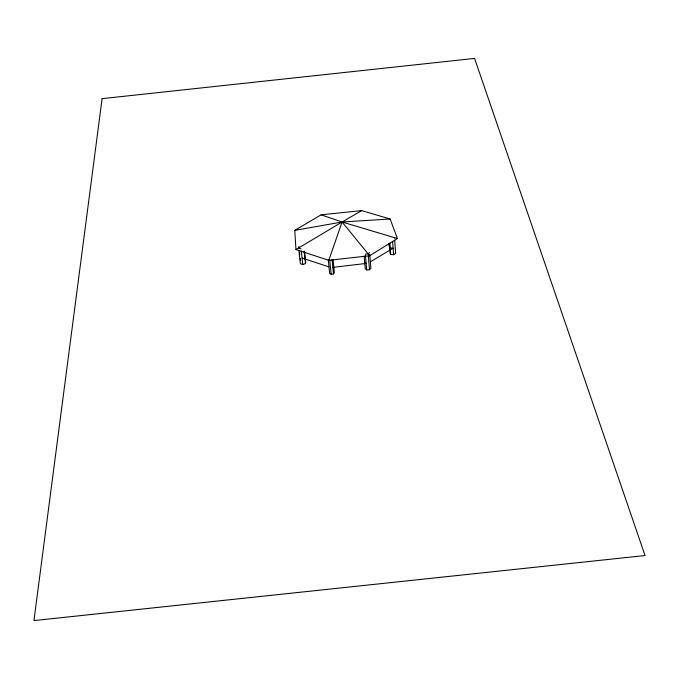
<?xml version="1.0" encoding="UTF-8"?>
<svg xmlns="http://www.w3.org/2000/svg" width="679" height="679" viewBox="0 0 679 679"><rect width="100%" height="100%" fill="white"/><g stroke="black" fill="none" stroke-linecap="round" stroke-linejoin="round"><path stroke-width="1.02" d="M298.896 250.704L300.373 263.775L302.792 264.504L305.482 263.622L305.754 262.018L304.633 251.96M298.879 246.511L298.599 248.107L301.035 248.82M328.797 260.312L342.08 221.999L361.661 210.609L390.136 218.994L397.419 238.533L369.665 255.745L328.797 260.312L295.959 249.575L294.762 230.368L321.142 214.81L361.661 210.609M328.297 259.938L329.663 273.391L331.174 274.282L333.508 273.9L334.331 272.635L332.999 259.251M364.139 255.991L365.251 268.723L366.685 269.962L369.512 269.775L370.895 268.349L369.732 254.583M369.554 252.512L368.162 253.921L365.319 254.107M389.245 243.625L389.967 252.978L390.756 254.455L393.608 254.693L395.662 253.454L394.694 240.324M295.959 249.575L342.08 221.999L390.136 218.994M370.344 261.831L393.124 248.208L390.264 247.971M294.762 230.368L342.08 221.999L397.419 238.533M332.854 267.382L366.117 263.435L364.682 262.204M302.07 258.054L329.001 266.881M321.142 214.81L342.08 221.999L369.665 255.745M388.515 243.549L389.466 246.511M299.575 252.647L299.804 254.701M300.228 258.487L300.441 260.329M304.09 251.077L305.482 263.622M301.264 250.874L302.792 264.504M329.714 259.853L331.174 274.282M332.065 259.437L333.508 273.9M365.404 255.143L366.685 269.962M368.341 256.034L369.512 269.775M389.89 243.074L390.756 254.455M394.499 237.658L394.533 238.159M392.615 241.342L393.608 254.693M102.096 98.642L33.95 620.581L645.05 555.541L474.579 58.419L102.096 98.642"/></g></svg>
